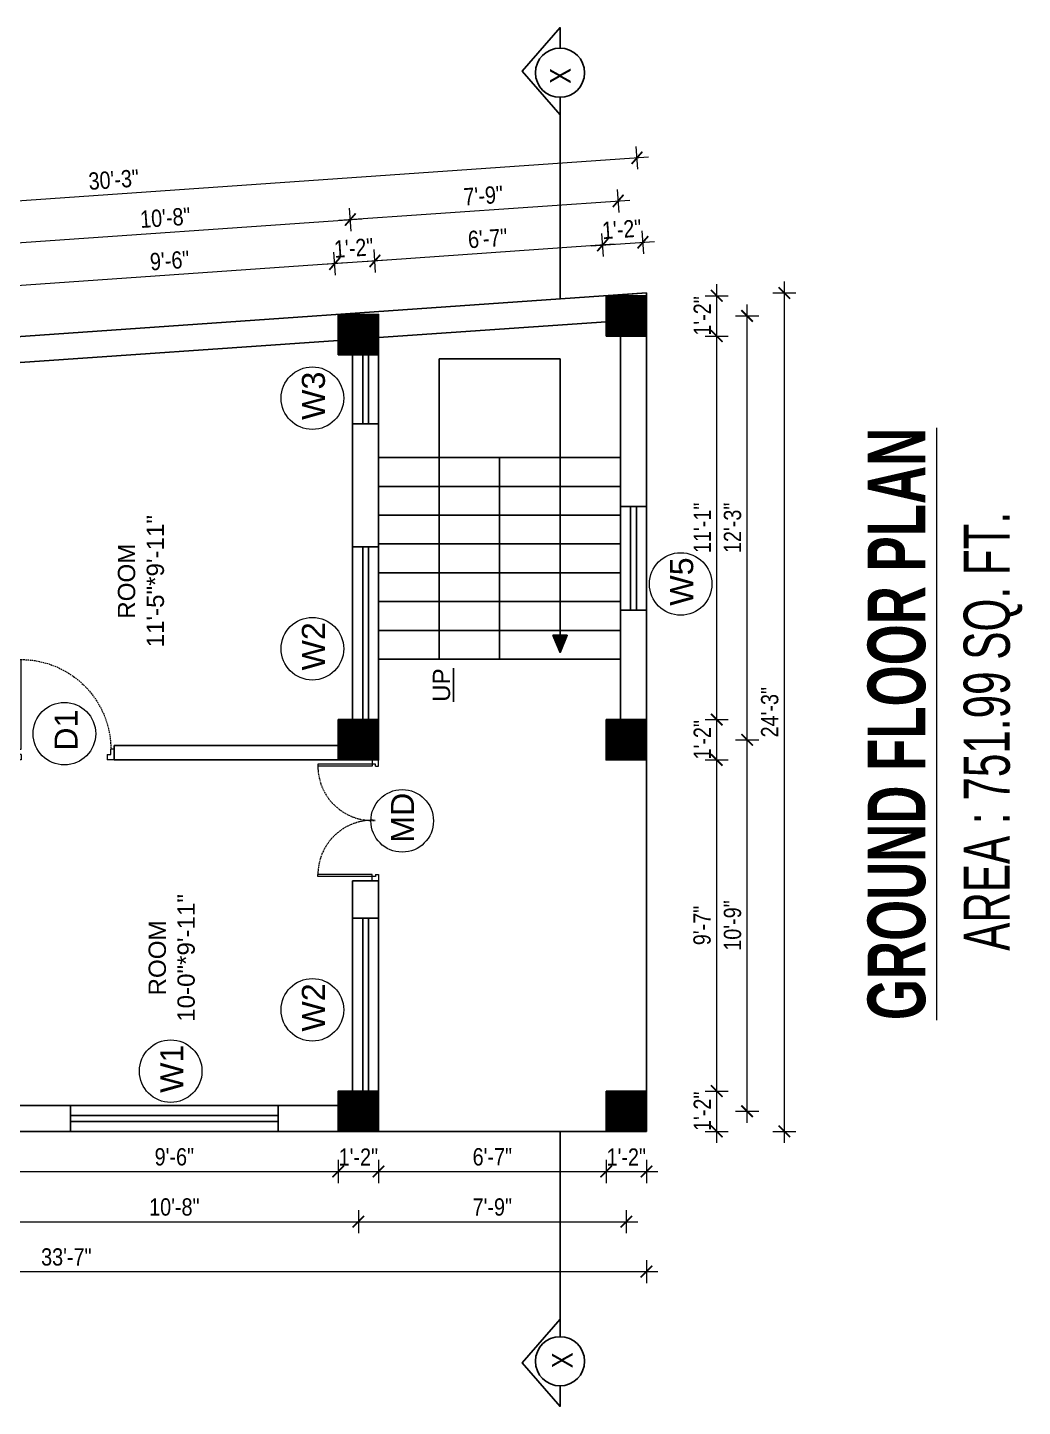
# Model space of a CAD drawing. Header units: inches. Extents: x -5096374 to -5070857, y -3259973 to -3243900.
# Drawn here: x -5079149.3 to -5078804, y -3258960 to -3258481.3 of the extents above; entities that cross this region are included whole.
import ezdxf

# ---------------------------------------------------------------- set-up
doc = ezdxf.new("R2010")
doc.units = ezdxf.units.IN
doc.header["$LTSCALE"] = 2
doc.header["$MEASUREMENT"] = 0
doc.header["$PDMODE"] = 34
doc.linetypes.add('HIDDEN', pattern=[0.375, 0.25, -0.125])
doc.layers.get('0').update_dxf_attribs({"linetype": 'CONTINUOUS'})
doc.layers.get('DEFPOINTS').update_dxf_attribs({"color": 141, "linetype": 'CONTINUOUS'})
doc.layers.add('A-Hatch', color=7, linetype='CONTINUOUS')
for name, color, linetype, lineweight in [('Annotate-Lite.w', 177, 'CONTINUOUS', 9), ('DIM 1-100', 4, 'CONTINUOUS', 13), ('Door-Window.w', 4, 'CONTINUOUS', 15), ('TEXT', 181, 'CONTINUOUS', 25), ('Text-100.w', 254, 'CONTINUOUS', 9)]:
    doc.layers.add(name, color=color, linetype=linetype, lineweight=lineweight)
doc.styles.add('ARAIL', font='ARIALN.TTF')
doc.styles.add('Arial', font='arial.ttf', dxfattribs={"width": 0.8, "height": 12})
doc.styles.add('arial.', font='arial.ttf')
doc.styles.add('gaurav', font='arial.ttf')
doc.styles.get("Standard").update_dxf_attribs({"font": 'ARIALN.TTF'})
doc.dimstyles.new('1 by 96', dxfattribs={"dimtxt": 6, "dimasz": 4, "dimexe": 4, "dimexo": 4, "dimgap": 2, "dimtad": 1, "dimdec": 0, "dimzin": 0, "dimdsep": 46, "dimlunit": 4, "dimtxsty": 'Standard', "dimblk": 'ARCHTICK', "dimcen": 0, "dimdle": 4, "dimadec": 0, "dimazin": 0, "dimtfac": 1, "dimtdec": 0, "dimtix": 1, "dimtofl": 0, "dimtmove": 1, "dimatfit": 3, "dimldrblk": 'ARCHTICK', "dimfxl": 4, "dimfxlon": 1, "dimtolj": 1, "dimtzin": 0, "dimlwd": -1, "dimlwe": -1, "dimarcsym": 0})
pattern_1 = [(135, (-8337742.75326, 1832568.17174), (-0.0883883476483, -0.0883883476483), [])]

# ---------------------------------------------------------------- blocks, each defined once
blk = doc.blocks.new('FDFDRE')
at = {"ltscale": 3}
for p, q in [((165701.11, -58637.82), (165701.1, -58641.5)), ((165701.1, -58641.5), (165703.55, -58641.5)), ((165704.78, -58637.83), (165701.11, -58637.82)), ((165703.55, -58641.5), (165703.53, -58672.63)), ((165704.78, -58639.66), (165703.55, -58639.66)), ((165703.55, -58639.66), (165703.55, -58641.5)), ((165703.55, -58641.5), (165704.78, -58641.5)), ((165704.78, -58641.5), (165704.76, -58672.65)), ((165704.78, -58639.66), (165704.78, -58637.83)), ((165766.98, -58637.83), (165770.65, -58637.82)), ((165766.98, -58639.66), (165766.98, -58637.83)), ((165766.98, -58639.66), (165768.2, -58639.66)), ((165766.98, -58641.5), (165767, -58672.65)), ((165768.2, -58641.5), (165766.98, -58641.5)), ((165768.2, -58639.66), (165768.2, -58641.5)), ((165770.65, -58641.5), (165768.2, -58641.5)), ((165768.2, -58641.5), (165768.22, -58672.63)), ((165770.65, -58637.82), (165770.65, -58641.5)), ((165703.53, -58672.63), (165704.76, -58672.65)), ((165768.22, -58672.63), (165767, -58672.65))]:
    blk.add_line(p, q, dxfattribs=at)
at = {"layer": 'Door-Window.w', "color": 9, "linetype": 'HIDDEN', "lineweight": 18}
for centre, start, end in [((165704.78, -58641.5), 269.96183, 3.38353), ((165766.98, -58641.5), 176.61647, 270.03817)]:
    blk.add_arc(centre, 31.16, start, end, dxfattribs=at)
blk = doc.blocks.new('3-0')
at = {"ltscale": 3}
for p, q in [((11063.05, 10097.68), (11065.97, 10099.9)), ((11065.25, 10097.81), (11066.71, 10098.92)), ((11065.97, 10099.9), (11066.71, 10098.92)), ((11063.05, 10097.68), (11064.53, 10095.73)), ((11065.99, 10096.84), (11064.53, 10095.73)), ((11065.99, 10096.84), (11065.25, 10097.81)), ((11085.5, 10074.13), (11110.32, 10092.96)), ((11086.24, 10073.15), (11111.05, 10091.97)), ((11111.05, 10091.97), (11110.32, 10092.96)), ((11084.04, 10073.02), (11082.57, 10071.91)), ((11082.57, 10071.91), (11084.79, 10068.98)), ((11084.04, 10073.02), (11084.78, 10072.04)), ((11084.78, 10072.04), (11086.24, 10073.15)), ((11084.79, 10068.98), (11087.72, 10071.2)), ((11086.24, 10073.15), (11085.5, 10074.13)), ((11087.72, 10071.2), (11086.24, 10073.15))]:
    blk.add_line(p, q, dxfattribs=at)
at = {"layer": 'Door-Window.w', "color": 9, "linetype": 'HIDDEN', "lineweight": 18}
blk.add_arc((11085.5, 10074.13), 31.16, 37.1906, 127.1465, dxfattribs=at)
blk = doc.blocks.new('_ArchTick')
at = {"color": 0, "linetype": 'ByBlock', "const_width": 0.15}
blk.add_lwpolyline([(-0.5, -0.5), (0.5, 0.5)], dxfattribs=at)
blk = doc.blocks.new('*D941')
at = {"layer": 'DEFPOINTS', "color": 0, "ltscale": 0.5, "transparency": 16777216}
for p in [(-5079155.28, -3258864.54), (-5079041.52, -3258864.54), (-5079041.52, -3258878.45)]:
    blk.add_point(p, dxfattribs=at)
at = {"layer": 'DIM 1-100', "color": 0, "ltscale": 0.5, "transparency": 16777216}
for p, q in [((-5079155.28, -3258874.45), (-5079155.28, -3258882.45)), ((-5079041.52, -3258874.45), (-5079041.52, -3258882.45)), ((-5079159.28, -3258878.45), (-5079037.52, -3258878.45))]:
    blk.add_line(p, q, dxfattribs=at)
at = {"layer": 'DIM 1-100', "color": 0, "ltscale": 0.5, "transparency": 16777216, "xscale": 4, "yscale": 4, "zscale": 4, "rotation": 180}
blk.add_blockref('_ArchTick', (-5079155.28, -3258878.45), dxfattribs=at)
at = {"layer": 'DIM 1-100', "color": 0, "ltscale": 0.5, "transparency": 16777216, "xscale": 4, "yscale": 4, "zscale": 4}
blk.add_blockref('_ArchTick', (-5079041.52, -3258878.45), dxfattribs=at)
at = {"layer": 'DIM 1-100', "color": 0, "ltscale": 0.5, "transparency": 16777216, "insert": (-5079098.4, -3258873.39), "char_height": 6, "attachment_point": 5}
blk.add_mtext('\\A1;9\'-6"', dxfattribs=at)
blk = doc.blocks.new('*D942')
at = {"layer": 'DEFPOINTS', "color": 0, "ltscale": 0.5, "transparency": 16777216}
for p in [(-5079041.52, -3258864.54), (-5079027.52, -3258864.54), (-5079027.52, -3258878.45)]:
    blk.add_point(p, dxfattribs=at)
at = {"layer": 'DIM 1-100', "color": 0, "ltscale": 0.5, "transparency": 16777216}
for p, q in [((-5079041.52, -3258874.45), (-5079041.52, -3258882.45)), ((-5079027.52, -3258874.45), (-5079027.52, -3258882.45)), ((-5079045.52, -3258878.45), (-5079023.52, -3258878.45))]:
    blk.add_line(p, q, dxfattribs=at)
at = {"layer": 'DIM 1-100', "color": 0, "ltscale": 0.5, "transparency": 16777216, "xscale": 4, "yscale": 4, "zscale": 4, "rotation": 180}
blk.add_blockref('_ArchTick', (-5079041.52, -3258878.45), dxfattribs=at)
at = {"layer": 'DIM 1-100', "color": 0, "ltscale": 0.5, "transparency": 16777216, "xscale": 4, "yscale": 4, "zscale": 4}
blk.add_blockref('_ArchTick', (-5079027.52, -3258878.45), dxfattribs=at)
at = {"layer": 'DIM 1-100', "color": 0, "ltscale": 0.5, "transparency": 16777216, "insert": (-5079034.52, -3258873.44), "char_height": 6, "attachment_point": 5}
blk.add_mtext('\\A1;1\'-2"', dxfattribs=at)
blk = doc.blocks.new('*D943')
at = {"layer": 'DEFPOINTS', "color": 0, "ltscale": 0.5, "transparency": 16777216}
for p in [(-5079027.52, -3258864.54), (-5078948.52, -3258864.54), (-5078948.52, -3258878.45)]:
    blk.add_point(p, dxfattribs=at)
at = {"layer": 'DIM 1-100', "color": 0, "ltscale": 0.5, "transparency": 16777216}
for p, q in [((-5079027.52, -3258874.45), (-5079027.52, -3258882.45)), ((-5078948.52, -3258874.45), (-5078948.52, -3258882.45)), ((-5079031.52, -3258878.45), (-5078944.52, -3258878.45))]:
    blk.add_line(p, q, dxfattribs=at)
at = {"layer": 'DIM 1-100', "color": 0, "ltscale": 0.5, "transparency": 16777216, "xscale": 4, "yscale": 4, "zscale": 4, "rotation": 180}
blk.add_blockref('_ArchTick', (-5079027.52, -3258878.45), dxfattribs=at)
at = {"layer": 'DIM 1-100', "color": 0, "ltscale": 0.5, "transparency": 16777216, "xscale": 4, "yscale": 4, "zscale": 4}
blk.add_blockref('_ArchTick', (-5078948.52, -3258878.45), dxfattribs=at)
at = {"layer": 'DIM 1-100', "color": 0, "ltscale": 0.5, "transparency": 16777216, "insert": (-5078988.02, -3258873.39), "char_height": 6, "attachment_point": 5}
blk.add_mtext('\\A1;6\'-7"', dxfattribs=at)
blk = doc.blocks.new('*D944')
at = {"layer": 'DEFPOINTS', "color": 0, "ltscale": 0.5, "transparency": 16777216}
for p in [(-5078948.52, -3258864.54), (-5078934.52, -3258864.54), (-5078934.52, -3258878.45)]:
    blk.add_point(p, dxfattribs=at)
at = {"layer": 'DIM 1-100', "color": 0, "ltscale": 0.5, "transparency": 16777216}
for p, q in [((-5078948.52, -3258874.45), (-5078948.52, -3258882.45)), ((-5078934.52, -3258874.45), (-5078934.52, -3258882.45)), ((-5078952.52, -3258878.45), (-5078930.52, -3258878.45))]:
    blk.add_line(p, q, dxfattribs=at)
at = {"layer": 'DIM 1-100', "color": 0, "ltscale": 0.5, "transparency": 16777216, "xscale": 4, "yscale": 4, "zscale": 4, "rotation": 180}
blk.add_blockref('_ArchTick', (-5078948.52, -3258878.45), dxfattribs=at)
at = {"layer": 'DIM 1-100', "color": 0, "ltscale": 0.5, "transparency": 16777216, "xscale": 4, "yscale": 4, "zscale": 4}
blk.add_blockref('_ArchTick', (-5078934.52, -3258878.45), dxfattribs=at)
at = {"layer": 'DIM 1-100', "color": 0, "ltscale": 0.5, "transparency": 16777216, "insert": (-5078941.52, -3258873.44), "char_height": 6, "attachment_point": 5}
blk.add_mtext('\\A1;1\'-2"', dxfattribs=at)
blk = doc.blocks.new('*D946')
at = {"layer": 'DEFPOINTS', "color": 0, "ltscale": 0.5, "transparency": 16777216}
for p in [(-5079162.28, -3258857.54), (-5079034.52, -3258857.54), (-5079034.52, -3258895.88)]:
    blk.add_point(p, dxfattribs=at)
at = {"layer": 'DIM 1-100', "color": 0, "ltscale": 0.5, "transparency": 16777216}
for p, q in [((-5079166.28, -3258895.88), (-5079030.52, -3258895.88)), ((-5079162.28, -3258891.88), (-5079162.28, -3258899.88)), ((-5079034.52, -3258891.88), (-5079034.52, -3258899.88))]:
    blk.add_line(p, q, dxfattribs=at)
at = {"layer": 'DIM 1-100', "color": 0, "ltscale": 0.5, "transparency": 16777216, "xscale": 4, "yscale": 4, "zscale": 4, "rotation": 180}
blk.add_blockref('_ArchTick', (-5079162.28, -3258895.88), dxfattribs=at)
at = {"layer": 'DIM 1-100', "color": 0, "ltscale": 0.5, "transparency": 16777216, "xscale": 4, "yscale": 4, "zscale": 4}
blk.add_blockref('_ArchTick', (-5079034.52, -3258895.88), dxfattribs=at)
at = {"layer": 'DIM 1-100', "color": 0, "ltscale": 0.5, "transparency": 16777216, "insert": (-5079098.4, -3258890.81), "char_height": 6, "attachment_point": 5}
blk.add_mtext('\\A1;10\'-8"', dxfattribs=at)
blk = doc.blocks.new('*D947')
at = {"layer": 'DEFPOINTS', "color": 0, "ltscale": 0.5, "transparency": 16777216}
for p in [(-5079034.52, -3258857.54), (-5078941.52, -3258857.54), (-5078941.52, -3258895.88)]:
    blk.add_point(p, dxfattribs=at)
at = {"layer": 'DIM 1-100', "color": 0, "ltscale": 0.5, "transparency": 16777216}
for p, q in [((-5079038.52, -3258895.88), (-5078937.52, -3258895.88)), ((-5079034.52, -3258891.88), (-5079034.52, -3258899.88)), ((-5078941.52, -3258891.88), (-5078941.52, -3258899.88))]:
    blk.add_line(p, q, dxfattribs=at)
at = {"layer": 'DIM 1-100', "color": 0, "ltscale": 0.5, "transparency": 16777216, "xscale": 4, "yscale": 4, "zscale": 4, "rotation": 180}
blk.add_blockref('_ArchTick', (-5079034.52, -3258895.88), dxfattribs=at)
at = {"layer": 'DIM 1-100', "color": 0, "ltscale": 0.5, "transparency": 16777216, "xscale": 4, "yscale": 4, "zscale": 4}
blk.add_blockref('_ArchTick', (-5078941.52, -3258895.88), dxfattribs=at)
at = {"layer": 'DIM 1-100', "color": 0, "ltscale": 0.5, "transparency": 16777216, "insert": (-5078988.02, -3258890.81), "char_height": 6, "attachment_point": 5}
blk.add_mtext('\\A1;7\'-9"', dxfattribs=at)
blk = doc.blocks.new('*D948')
at = {"layer": 'DEFPOINTS', "color": 0, "ltscale": 0.5, "transparency": 16777216}
for p in [(-5079337.28, -3258864.54), (-5078934.52, -3258864.54), (-5078934.52, -3258913.21)]:
    blk.add_point(p, dxfattribs=at)
at = {"layer": 'DIM 1-100', "color": 0, "ltscale": 0.5, "transparency": 16777216}
for p, q in [((-5079337.28, -3258909.21), (-5079337.28, -3258917.21)), ((-5078934.52, -3258909.21), (-5078934.52, -3258917.21)), ((-5079341.28, -3258913.21), (-5078930.52, -3258913.21))]:
    blk.add_line(p, q, dxfattribs=at)
at = {"layer": 'DIM 1-100', "color": 0, "ltscale": 0.5, "transparency": 16777216, "xscale": 4, "yscale": 4, "zscale": 4, "rotation": 180}
blk.add_blockref('_ArchTick', (-5079337.28, -3258913.21), dxfattribs=at)
at = {"layer": 'DIM 1-100', "color": 0, "ltscale": 0.5, "transparency": 16777216, "xscale": 4, "yscale": 4, "zscale": 4}
blk.add_blockref('_ArchTick', (-5078934.52, -3258913.21), dxfattribs=at)
at = {"layer": 'DIM 1-100', "color": 0, "ltscale": 0.5, "transparency": 16777216, "insert": (-5079135.9, -3258908.15), "char_height": 6, "attachment_point": 5}
blk.add_mtext('\\A1;33\'-7"', dxfattribs=at)
blk = doc.blocks.new('*D953')
at = {"layer": 'DEFPOINTS', "color": 0, "ltscale": 0.5, "transparency": 16777216}
for p in [(-5078934.52, -3258850.54), (-5078910.12, -3258850.54), (-5078934.52, -3258864.54)]:
    blk.add_point(p, dxfattribs=at)
at = {"layer": 'DIM 1-100', "color": 0, "ltscale": 0.5, "transparency": 16777216}
for p, q in [((-5078910.12, -3258868.54), (-5078910.12, -3258846.54)), ((-5078914.12, -3258850.54), (-5078906.12, -3258850.54)), ((-5078914.12, -3258864.54), (-5078906.12, -3258864.54))]:
    blk.add_line(p, q, dxfattribs=at)
at = {"layer": 'DIM 1-100', "color": 0, "ltscale": 0.5, "transparency": 16777216, "xscale": 4, "yscale": 4, "zscale": 4}
for p, rotation in [((-5078910.12, -3258850.54), 90), ((-5078910.12, -3258864.54), 270)]:
    blk.add_blockref('_ArchTick', p, dxfattribs=dict(at, rotation=rotation))
at = {"layer": 'DIM 1-100', "color": 0, "ltscale": 0.5, "transparency": 16777216, "insert": (-5078915.14, -3258857.54), "char_height": 6, "attachment_point": 5, "rotation": 90}
blk.add_mtext('\\A1;1\'-2"', dxfattribs=at)
blk = doc.blocks.new('*D954')
at = {"layer": 'DEFPOINTS', "color": 0, "ltscale": 0.5, "transparency": 16777216}
for p in [(-5078934.52, -3258735.54), (-5078910.12, -3258735.54), (-5078934.52, -3258850.54)]:
    blk.add_point(p, dxfattribs=at)
at = {"layer": 'DIM 1-100', "color": 0, "ltscale": 0.5, "transparency": 16777216}
for p, q in [((-5078910.12, -3258854.54), (-5078910.12, -3258731.54)), ((-5078914.12, -3258735.54), (-5078906.12, -3258735.54)), ((-5078914.12, -3258850.54), (-5078906.12, -3258850.54))]:
    blk.add_line(p, q, dxfattribs=at)
at = {"layer": 'DIM 1-100', "color": 0, "ltscale": 0.5, "transparency": 16777216, "xscale": 4, "yscale": 4, "zscale": 4}
for p, rotation in [((-5078910.12, -3258735.54), 90), ((-5078910.12, -3258850.54), 270)]:
    blk.add_blockref('_ArchTick', p, dxfattribs=dict(at, rotation=rotation))
at = {"layer": 'DIM 1-100', "color": 0, "ltscale": 0.5, "transparency": 16777216, "insert": (-5078915.19, -3258793.04), "char_height": 6, "attachment_point": 5, "rotation": 90}
blk.add_mtext('\\A1;9\'-7"', dxfattribs=at)
blk = doc.blocks.new('*D955')
at = {"layer": 'DEFPOINTS', "color": 0, "ltscale": 0.5, "transparency": 16777216}
for p in [(-5078934.52, -3258721.54), (-5078910.12, -3258721.54), (-5078934.52, -3258735.54)]:
    blk.add_point(p, dxfattribs=at)
at = {"layer": 'DIM 1-100', "color": 0, "ltscale": 0.5, "transparency": 16777216}
for p, q in [((-5078910.12, -3258739.54), (-5078910.12, -3258717.54)), ((-5078914.12, -3258721.54), (-5078906.12, -3258721.54)), ((-5078914.12, -3258735.54), (-5078906.12, -3258735.54))]:
    blk.add_line(p, q, dxfattribs=at)
at = {"layer": 'DIM 1-100', "color": 0, "ltscale": 0.5, "transparency": 16777216, "xscale": 4, "yscale": 4, "zscale": 4}
for p, rotation in [((-5078910.12, -3258721.54), 90), ((-5078910.12, -3258735.54), 270)]:
    blk.add_blockref('_ArchTick', p, dxfattribs=dict(at, rotation=rotation))
at = {"layer": 'DIM 1-100', "color": 0, "ltscale": 0.5, "transparency": 16777216, "insert": (-5078915.14, -3258728.54), "char_height": 6, "attachment_point": 5, "rotation": 90}
blk.add_mtext('\\A1;1\'-2"', dxfattribs=at)
blk = doc.blocks.new('*D956')
at = {"layer": 'DEFPOINTS', "color": 0, "ltscale": 0.5, "transparency": 16777216}
for p in [(-5078934.52, -3258588.4), (-5078910.12, -3258588.4), (-5078934.52, -3258721.54)]:
    blk.add_point(p, dxfattribs=at)
at = {"layer": 'DIM 1-100', "color": 0, "ltscale": 0.5, "transparency": 16777216}
for p, q in [((-5078910.12, -3258725.54), (-5078910.12, -3258584.4)), ((-5078914.12, -3258588.4), (-5078906.12, -3258588.4)), ((-5078914.12, -3258721.54), (-5078906.12, -3258721.54))]:
    blk.add_line(p, q, dxfattribs=at)
at = {"layer": 'DIM 1-100', "color": 0, "ltscale": 0.5, "transparency": 16777216, "xscale": 4, "yscale": 4, "zscale": 4}
for p, rotation in [((-5078910.12, -3258588.4), 90), ((-5078910.12, -3258721.54), 270)]:
    blk.add_blockref('_ArchTick', p, dxfattribs=dict(at, rotation=rotation))
at = {"layer": 'DIM 1-100', "color": 0, "ltscale": 0.5, "transparency": 16777216, "insert": (-5078915.14, -3258654.97), "char_height": 6, "attachment_point": 5, "rotation": 90}
blk.add_mtext('\\A1;11\'-1"', dxfattribs=at)
blk = doc.blocks.new('*D957')
at = {"layer": 'DEFPOINTS', "color": 0, "ltscale": 0.5, "transparency": 16777216}
for p in [(-5078934.52, -3258574.4), (-5078910.12, -3258574.4), (-5078934.52, -3258588.4)]:
    blk.add_point(p, dxfattribs=at)
at = {"layer": 'DIM 1-100', "color": 0, "ltscale": 0.5, "transparency": 16777216}
for p, q in [((-5078910.12, -3258592.4), (-5078910.12, -3258570.4)), ((-5078914.12, -3258574.4), (-5078906.12, -3258574.4)), ((-5078914.12, -3258588.4), (-5078906.12, -3258588.4))]:
    blk.add_line(p, q, dxfattribs=at)
at = {"layer": 'DIM 1-100', "color": 0, "ltscale": 0.5, "transparency": 16777216, "xscale": 4, "yscale": 4, "zscale": 4}
for p, rotation in [((-5078910.12, -3258574.4), 90), ((-5078910.12, -3258588.4), 270)]:
    blk.add_blockref('_ArchTick', p, dxfattribs=dict(at, rotation=rotation))
at = {"layer": 'DIM 1-100', "color": 0, "ltscale": 0.5, "transparency": 16777216, "insert": (-5078915.14, -3258581.4), "char_height": 6, "attachment_point": 5, "rotation": 90}
blk.add_mtext('\\A1;1\'-2"', dxfattribs=at)
blk = doc.blocks.new('*D958')
at = {"layer": 'DEFPOINTS', "color": 0, "ltscale": 0.5, "transparency": 16777216}
for p in [(-5078941.52, -3258728.54), (-5078899.56, -3258728.54), (-5078941.52, -3258857.54)]:
    blk.add_point(p, dxfattribs=at)
at = {"layer": 'DIM 1-100', "color": 0, "ltscale": 0.5, "transparency": 16777216}
for p, q in [((-5078899.56, -3258861.54), (-5078899.56, -3258724.54)), ((-5078903.56, -3258728.54), (-5078895.56, -3258728.54)), ((-5078903.56, -3258857.54), (-5078895.56, -3258857.54))]:
    blk.add_line(p, q, dxfattribs=at)
at = {"layer": 'DIM 1-100', "color": 0, "ltscale": 0.5, "transparency": 16777216, "xscale": 4, "yscale": 4, "zscale": 4}
for p, rotation in [((-5078899.56, -3258728.54), 90), ((-5078899.56, -3258857.54), 270)]:
    blk.add_blockref('_ArchTick', p, dxfattribs=dict(at, rotation=rotation))
at = {"layer": 'DIM 1-100', "color": 0, "ltscale": 0.5, "transparency": 16777216, "insert": (-5078904.62, -3258793.04), "char_height": 6, "attachment_point": 5, "rotation": 90}
blk.add_mtext('\\A1;10\'-9"', dxfattribs=at)
blk = doc.blocks.new('*D959')
at = {"layer": 'DEFPOINTS', "color": 0, "ltscale": 0.5, "transparency": 16777216}
for p in [(-5078941.52, -3258581.4), (-5078899.56, -3258581.4), (-5078941.52, -3258728.54)]:
    blk.add_point(p, dxfattribs=at)
at = {"layer": 'DIM 1-100', "color": 0, "ltscale": 0.5, "transparency": 16777216}
for p, q in [((-5078899.56, -3258732.54), (-5078899.56, -3258577.4)), ((-5078903.56, -3258581.4), (-5078895.56, -3258581.4)), ((-5078903.56, -3258728.54), (-5078895.56, -3258728.54))]:
    blk.add_line(p, q, dxfattribs=at)
at = {"layer": 'DIM 1-100', "color": 0, "ltscale": 0.5, "transparency": 16777216, "xscale": 4, "yscale": 4, "zscale": 4}
for p, rotation in [((-5078899.56, -3258581.4), 90), ((-5078899.56, -3258728.54), 270)]:
    blk.add_blockref('_ArchTick', p, dxfattribs=dict(at, rotation=rotation))
at = {"layer": 'DIM 1-100', "color": 0, "ltscale": 0.5, "transparency": 16777216, "insert": (-5078904.62, -3258654.97), "char_height": 6, "attachment_point": 5, "rotation": 90}
blk.add_mtext('\\A1;12\'-3"', dxfattribs=at)
blk = doc.blocks.new('*D960')
at = {"layer": 'DEFPOINTS', "color": 0, "ltscale": 0.5, "transparency": 16777216}
for p in [(-5078934.52, -3258573.42), (-5078886.64, -3258573.42), (-5078934.52, -3258864.54)]:
    blk.add_point(p, dxfattribs=at)
at = {"layer": 'DIM 1-100', "color": 0, "ltscale": 0.5, "transparency": 16777216}
for p, q in [((-5078886.64, -3258868.54), (-5078886.64, -3258569.42)), ((-5078890.64, -3258573.42), (-5078882.64, -3258573.42)), ((-5078890.64, -3258864.54), (-5078882.64, -3258864.54))]:
    blk.add_line(p, q, dxfattribs=at)
at = {"layer": 'DIM 1-100', "color": 0, "ltscale": 0.5, "transparency": 16777216, "xscale": 4, "yscale": 4, "zscale": 4}
for p, rotation in [((-5078886.64, -3258573.42), 90), ((-5078886.64, -3258864.54), 270)]:
    blk.add_blockref('_ArchTick', p, dxfattribs=dict(at, rotation=rotation))
at = {"layer": 'DIM 1-100', "color": 0, "ltscale": 0.5, "transparency": 16777216, "insert": (-5078891.7, -3258718.98), "char_height": 6, "attachment_point": 5, "rotation": 90}
blk.add_mtext('\\A1;24\'-3"', dxfattribs=at)
blk = doc.blocks.new('*D961')
at = {"layer": 'DEFPOINTS', "color": 0, "ltscale": 0.5, "transparency": 16777216}
for p in [(-5078935.75, -3258555.82), (-5078948.52, -3258574.4), (-5078934.52, -3258573.42)]:
    blk.add_point(p, dxfattribs=at)
at = {"layer": 'DIM 1-100', "color": 0, "ltscale": 0.5, "transparency": 16777216}
for p, q in [((-5078953.74, -3258557.07), (-5078931.76, -3258555.54)), ((-5078949.47, -3258560.78), (-5078950.03, -3258552.8)), ((-5078935.47, -3258559.81), (-5078936.03, -3258551.83))]:
    blk.add_line(p, q, dxfattribs=at)
at = {"layer": 'DIM 1-100', "color": 0, "ltscale": 0.5, "transparency": 16777216, "xscale": 4, "yscale": 4, "zscale": 4}
for p, rotation in [((-5078949.75, -3258556.79), 183.9881061164926), ((-5078935.75, -3258555.82), 3.988106116492546)]:
    blk.add_blockref('_ArchTick', p, dxfattribs=dict(at, rotation=rotation))
at = {"layer": 'DIM 1-100', "color": 0, "ltscale": 0.5, "transparency": 16777216, "insert": (-5078943.1, -3258551.31), "char_height": 6, "attachment_point": 5, "rotation": 3.9881}
blk.add_mtext('\\A1;1\'-2"', dxfattribs=at)
blk = doc.blocks.new('*D962')
at = {"layer": 'DEFPOINTS', "color": 0, "ltscale": 0.5, "transparency": 16777216}
for p in [(-5079028.79, -3258562.3), (-5078948.52, -3258574.4), (-5079027.52, -3258580.53)]:
    blk.add_point(p, dxfattribs=at)
at = {"layer": 'DIM 1-100', "color": 0, "ltscale": 0.5, "transparency": 16777216}
for p, q in [((-5078949.47, -3258560.78), (-5078950.03, -3258552.8)), ((-5078945.76, -3258556.52), (-5079032.79, -3258562.58)), ((-5079028.52, -3258566.29), (-5079029.07, -3258558.31))]:
    blk.add_line(p, q, dxfattribs=at)
at = {"layer": 'DIM 1-100', "color": 0, "ltscale": 0.5, "transparency": 16777216, "xscale": 4, "yscale": 4, "zscale": 4}
for p, rotation in [((-5078949.75, -3258556.79), 3.988106095947374), ((-5079028.79, -3258562.3), 183.9881060959474)]:
    blk.add_blockref('_ArchTick', p, dxfattribs=dict(at, rotation=rotation))
at = {"layer": 'DIM 1-100', "color": 0, "ltscale": 0.5, "transparency": 16777216, "insert": (-5078989.63, -3258554.5), "char_height": 6, "attachment_point": 5, "rotation": 3.9881}
blk.add_mtext('\\A1;6\'-7"', dxfattribs=at)
blk = doc.blocks.new('*D963')
at = {"layer": 'DEFPOINTS', "color": 0, "ltscale": 0.5, "transparency": 16777216}
for p in [(-5079042.75, -3258563.28), (-5079041.52, -3258580.88), (-5079027.52, -3258580.53)]:
    blk.add_point(p, dxfattribs=at)
at = {"layer": 'DIM 1-100', "color": 0, "ltscale": 0.5, "transparency": 16777216}
for p, q in [((-5079042.47, -3258567.27), (-5079043.03, -3258559.29)), ((-5079028.52, -3258566.29), (-5079029.07, -3258558.31)), ((-5079024.8, -3258562.03), (-5079046.74, -3258563.56))]:
    blk.add_line(p, q, dxfattribs=at)
at = {"layer": 'DIM 1-100', "color": 0, "ltscale": 0.5, "transparency": 16777216, "xscale": 4, "yscale": 4, "zscale": 4}
for p, rotation in [((-5079042.75, -3258563.28), 183.9881060959474), ((-5079028.79, -3258562.3), 3.988106095947374)]:
    blk.add_blockref('_ArchTick', p, dxfattribs=dict(at, rotation=rotation))
at = {"layer": 'DIM 1-100', "color": 0, "ltscale": 0.5, "transparency": 16777216, "insert": (-5079036.12, -3258557.79), "char_height": 6, "attachment_point": 5, "rotation": 3.9881}
blk.add_mtext('\\A1;1\'-2"', dxfattribs=at)
blk = doc.blocks.new('*D964')
at = {"layer": 'DEFPOINTS', "color": 0, "ltscale": 0.5, "transparency": 16777216}
for p in [(-5079156.58, -3258571.21), (-5079041.52, -3258580.88), (-5079155.28, -3258589.79)]:
    blk.add_point(p, dxfattribs=at)
at = {"layer": 'DIM 1-100', "color": 0, "ltscale": 0.5, "transparency": 16777216}
for p, q in [((-5079042.47, -3258567.27), (-5079043.03, -3258559.29)), ((-5079038.76, -3258563), (-5079160.57, -3258571.49)), ((-5079156.3, -3258575.2), (-5079156.86, -3258567.22))]:
    blk.add_line(p, q, dxfattribs=at)
at = {"layer": 'DIM 1-100', "color": 0, "ltscale": 0.5, "transparency": 16777216, "xscale": 4, "yscale": 4, "zscale": 4}
for p, rotation in [((-5079042.75, -3258563.28), 3.988106095947374), ((-5079156.58, -3258571.21), 183.9881060959474)]:
    blk.add_blockref('_ArchTick', p, dxfattribs=dict(at, rotation=rotation))
at = {"layer": 'DIM 1-100', "color": 0, "ltscale": 0.5, "transparency": 16777216, "insert": (-5079100.02, -3258562.19), "char_height": 6, "attachment_point": 5, "rotation": 3.9881}
blk.add_mtext('\\A1;9\'-6"', dxfattribs=at)
blk = doc.blocks.new('*D842')
at = {"layer": 'DEFPOINTS', "color": 0, "ltscale": 0.5, "transparency": 16777216}
for p in [(-5079037.31, -3258547.92), (-5079034.52, -3258587.88), (-5079162.28, -3258596.79)]:
    blk.add_point(p, dxfattribs=at)
at = {"layer": 'DIM 1-100', "color": 0, "ltscale": 0.5, "transparency": 16777216}
for p, q in [((-5079037.03, -3258551.91), (-5079037.59, -3258543.93)), ((-5079169.06, -3258557.11), (-5079033.32, -3258547.64)), ((-5079164.79, -3258560.82), (-5079165.35, -3258552.84))]:
    blk.add_line(p, q, dxfattribs=at)
at = {"layer": 'DIM 1-100', "color": 0, "ltscale": 0.5, "transparency": 16777216, "xscale": 4, "yscale": 4, "zscale": 4}
for p, rotation in [((-5079037.31, -3258547.92), 3.988106095947359), ((-5079165.07, -3258556.83), 183.9881060959474)]:
    blk.add_blockref('_ArchTick', p, dxfattribs=dict(at, rotation=rotation))
at = {"layer": 'DIM 1-100', "color": 0, "ltscale": 0.5, "transparency": 16777216, "insert": (-5079101.54, -3258547.32), "char_height": 6, "attachment_point": 5, "rotation": 3.9881}
blk.add_mtext('\\A1;10\'-8"', dxfattribs=at)
blk = doc.blocks.new('*D843')
at = {"layer": 'DEFPOINTS', "color": 0, "ltscale": 0.5, "transparency": 16777216}
for p in [(-5078944.31, -3258541.44), (-5078941.52, -3258581.4), (-5079034.52, -3258587.88)]:
    blk.add_point(p, dxfattribs=at)
at = {"layer": 'DIM 1-100', "color": 0, "ltscale": 0.5, "transparency": 16777216}
for p, q in [((-5079041.3, -3258548.2), (-5078940.32, -3258541.16)), ((-5078944.03, -3258545.43), (-5078944.59, -3258537.45)), ((-5079037.03, -3258551.91), (-5079037.59, -3258543.93))]:
    blk.add_line(p, q, dxfattribs=at)
at = {"layer": 'DIM 1-100', "color": 0, "ltscale": 0.5, "transparency": 16777216, "xscale": 4, "yscale": 4, "zscale": 4}
for p, rotation in [((-5078944.31, -3258541.44), 3.988106095947359), ((-5079037.31, -3258547.92), 183.9881060959474)]:
    blk.add_blockref('_ArchTick', p, dxfattribs=dict(at, rotation=rotation))
at = {"layer": 'DIM 1-100', "color": 0, "ltscale": 0.5, "transparency": 16777216, "insert": (-5078991.16, -3258539.63), "char_height": 6, "attachment_point": 5, "rotation": 3.9881}
blk.add_mtext('\\A1;7\'-9"', dxfattribs=at)
blk = doc.blocks.new('*D845')
at = {"layer": 'DEFPOINTS', "color": 0, "ltscale": 0.5, "transparency": 16777216}
for p in [(-5079300.39, -3258551.78), (-5078934.52, -3258573.42), (-5079297.12, -3258598.7)]:
    blk.add_point(p, dxfattribs=at)
at = {"layer": 'DIM 1-100', "color": 0, "ltscale": 0.5, "transparency": 16777216}
for p, q in [((-5078937.52, -3258530.49), (-5078938.07, -3258522.51)), ((-5078933.8, -3258526.22), (-5079304.38, -3258552.06)), ((-5079300.11, -3258555.77), (-5079300.67, -3258547.79))]:
    blk.add_line(p, q, dxfattribs=at)
at = {"layer": 'DIM 1-100', "color": 0, "ltscale": 0.5, "transparency": 16777216, "xscale": 4, "yscale": 4, "zscale": 4}
for p, rotation in [((-5078937.8, -3258526.5), 3.988106114262084), ((-5079300.39, -3258551.78), 183.9881061142621)]:
    blk.add_blockref('_ArchTick', p, dxfattribs=dict(at, rotation=rotation))
at = {"layer": 'DIM 1-100', "color": 0, "ltscale": 0.5, "transparency": 16777216, "insert": (-5079119.45, -3258534.09), "char_height": 6, "attachment_point": 5, "rotation": 3.9881}
blk.add_mtext('\\A1;30\'-3"', dxfattribs=at)

msp = doc.modelspace()

# ---------------------------------------------------------------- hatches: boundary and pattern name
at = {"layer": 'A-Hatch', "ltscale": 0.5}
h = msp.add_hatch(dxfattribs=at)
h.set_pattern_fill('ANSI31', color=256, angle=90)
h.set_pattern_definition(pattern_1)
h.paths.add_polyline_path([(-5078948.52, -3258574.4), (-5078948.52, -3258588.4), (-5078934.52, -3258588.4), (-5078934.52, -3258574.4)])
h = msp.add_hatch(dxfattribs=at)
h.set_pattern_fill('ANSI31', color=256, angle=90)
h.set_pattern_definition(pattern_1)
h.paths.add_polyline_path([(-5079041.52, -3258580.88), (-5079041.52, -3258594.88), (-5079027.52, -3258594.88), (-5079027.52, -3258580.88)])
h = msp.add_hatch(dxfattribs=at)
h.set_pattern_fill('ANSI31', color=256, angle=90)
h.set_pattern_definition(pattern_1)
h.paths.add_polyline_path([(-5078964.52, -3258698.21), (-5078962.01, -3258692.29), (-5078967.03, -3258692.29)])
h = msp.add_hatch(dxfattribs=at)
h.set_pattern_fill('ANSI31', color=256, angle=90)
h.set_pattern_definition(pattern_1)
h.paths.add_polyline_path([(-5079041.52, -3258721.54), (-5079041.52, -3258735.54), (-5079029.74, -3258735.54), (-5079029.74, -3258735.54), (-5079027.52, -3258735.54), (-5079027.52, -3258721.54)])
h = msp.add_hatch(dxfattribs=at)
h.set_pattern_fill('ANSI31', color=256, angle=90)
h.set_pattern_definition(pattern_1)
h.paths.add_polyline_path([(-5078948.52, -3258721.54), (-5078948.52, -3258735.54), (-5078934.52, -3258735.54), (-5078934.52, -3258721.54)])
h = msp.add_hatch(dxfattribs=at)
h.set_pattern_fill('ANSI31', color=256, angle=90)
h.set_pattern_definition(pattern_1)
h.paths.add_polyline_path([(-5079036.52, -3258850.54), (-5079041.52, -3258850.54), (-5079041.52, -3258864.54), (-5079027.52, -3258864.54), (-5079027.52, -3258850.54)])
h = msp.add_hatch(dxfattribs=at)
h.set_pattern_fill('ANSI31', color=256, angle=90)
h.set_pattern_definition(pattern_1)
h.paths.add_polyline_path([(-5078948.52, -3258850.54), (-5078948.52, -3258864.54), (-5078934.52, -3258864.54), (-5078934.52, -3258850.54)])

# ---------------------------------------------------------------- linework, layer by layer
at = {"ltscale": 0.5}
for p, q in [((-5078934.52, -3258573.42), (-5079297.12, -3258598.7)), ((-5078948.52, -3258574.4), (-5078934.52, -3258573.42)), ((-5078934.52, -3258864.54), (-5078934.52, -3258573.42)), ((-5078948.52, -3258583.42), (-5079027.52, -3258588.93)), ((-5078943.52, -3258588.4), (-5078943.52, -3258721.54)), ((-5079041.52, -3258589.9), (-5079155.28, -3258597.83)), ((-5079036.52, -3258594.88), (-5079036.52, -3258721.54)), ((-5079033.02, -3258618.88), (-5079033.02, -3258594.88)), ((-5079031.02, -3258618.88), (-5079031.02, -3258594.88)), ((-5079027.52, -3258594.53), (-5079027.52, -3258721.54)), ((-5079027.52, -3258594.88), (-5079027.52, -3258618.88)), ((-5079006.52, -3258700.58), (-5079006.52, -3258596.29)), ((-5079006.52, -3258596.29), (-5078964.52, -3258596.29)), ((-5078964.52, -3258596.29), (-5078964.52, -3258692.29)), ((-5079027.52, -3258618.88), (-5079036.52, -3258618.88)), ((-5079027.52, -3258630.58), (-5078985.52, -3258630.58)), ((-5078985.52, -3258630.58), (-5078985.52, -3258700.58)), ((-5078985.52, -3258630.58), (-5078943.52, -3258630.58)), ((-5079027.52, -3258640.58), (-5078985.52, -3258640.58)), ((-5078985.52, -3258640.58), (-5078943.52, -3258640.58)), ((-5079027.52, -3258650.58), (-5078985.52, -3258650.58)), ((-5078985.52, -3258650.58), (-5078943.52, -3258650.58)), ((-5078943.52, -3258647.58), (-5078934.52, -3258647.58)), ((-5078940.02, -3258683.58), (-5078940.02, -3258647.58)), ((-5078938.02, -3258683.58), (-5078938.02, -3258647.58)), ((-5079027.52, -3258660.58), (-5078985.52, -3258660.58)), ((-5078985.52, -3258660.58), (-5078943.52, -3258660.58)), ((-5079027.52, -3258661.54), (-5079036.52, -3258661.54)), ((-5079033.02, -3258661.54), (-5079033.02, -3258721.54)), ((-5079031.02, -3258661.54), (-5079031.02, -3258721.54)), ((-5079027.52, -3258670.58), (-5078985.52, -3258670.58)), ((-5078985.52, -3258670.58), (-5078943.52, -3258670.58)), ((-5079027.52, -3258680.58), (-5078985.52, -3258680.58)), ((-5078985.52, -3258680.58), (-5078943.52, -3258680.58)), ((-5078943.52, -3258683.58), (-5078934.52, -3258683.58)), ((-5079027.52, -3258690.58), (-5078985.52, -3258690.58)), ((-5078985.52, -3258690.58), (-5078943.52, -3258690.58)), ((-5078964.52, -3258698.21), (-5078967.03, -3258692.29)), ((-5078967.03, -3258692.29), (-5078962.01, -3258692.29)), ((-5078964.52, -3258698.21), (-5078962.01, -3258692.29)), ((-5079027.52, -3258700.58), (-5078985.52, -3258700.58)), ((-5078985.52, -3258700.58), (-5078943.52, -3258700.58)), ((-5079119.28, -3258730.54), (-5079041.52, -3258730.54)), ((-5079119.28, -3258730.54), (-5079119.28, -3258735.54)), ((-5079119.28, -3258735.54), (-5079041.52, -3258735.54)), ((-5079036.52, -3258850.54), (-5079036.52, -3258777.54)), ((-5079036.52, -3258777.54), (-5079027.52, -3258777.54)), ((-5079027.52, -3258850.54), (-5079027.52, -3258777.54)), ((-5079036.52, -3258790.54), (-5079027.52, -3258790.54)), ((-5079033.02, -3258850.54), (-5079033.02, -3258790.54)), ((-5079031.02, -3258850.54), (-5079031.02, -3258790.54)), ((-5079036.52, -3258850.54), (-5079027.52, -3258850.54)), ((-5079155.28, -3258855.54), (-5079041.52, -3258855.54)), ((-5079134.4, -3258855.54), (-5079134.4, -3258864.54)), ((-5079062.4, -3258855.54), (-5079062.4, -3258864.54)), ((-5079062.4, -3258859.04), (-5079134.4, -3258859.04)), ((-5079062.4, -3258861.04), (-5079134.4, -3258861.04)), ((-5079169.28, -3258864.54), (-5078934.52, -3258864.54))]:
    msp.add_line(p, q, dxfattribs=at)
for points in [[(-5078948.52, -3258588.4), (-5078948.52, -3258574.4), (-5078934.52, -3258574.4), (-5078934.52, -3258588.4)], [(-5079041.52, -3258594.88), (-5079041.52, -3258580.88), (-5079027.52, -3258580.88), (-5079027.52, -3258594.88)], [(-5079041.52, -3258721.54), (-5079041.52, -3258735.54), (-5079027.52, -3258735.54), (-5079027.52, -3258721.54)], [(-5078948.52, -3258721.54), (-5078948.52, -3258735.54), (-5078934.52, -3258735.54), (-5078934.52, -3258721.54)], [(-5079041.52, -3258864.54), (-5079041.52, -3258850.54), (-5079027.52, -3258850.54), (-5079027.52, -3258864.54)], [(-5078948.52, -3258850.54), (-5078948.52, -3258864.54), (-5078934.52, -3258864.54), (-5078934.52, -3258850.54)]]:
    msp.add_lwpolyline(points, close=True, dxfattribs=at)
at = {"layer": 'Annotate-Lite.w', "ltscale": 0.005}
for centre in [(-5079050.48, -3258609.95), (-5078922.64, -3258674.45), (-5079050.48, -3258696.95), (-5079136.56, -3258726.44), (-5079019.31, -3258756.71), (-5079050.48, -3258822.32), (-5079099.67, -3258843.61)]:
    msp.add_circle(centre, 10.86, dxfattribs=at)
at = {"layer": 'TEXT'}
for points in [[(-5078964.52, -3258488.42), (-5078964.52, -3258481.28), (-5078977.61, -3258496.42), (-5078964.52, -3258511.56)], [(-5078964.52, -3258575.51), (-5078964.52, -3258505.48)], [(-5078964.52, -3258864.54), (-5078964.52, -3258935.81)], [(-5078964.52, -3258952.88), (-5078964.52, -3258960.02), (-5078977.61, -3258944.88), (-5078964.52, -3258929.74)]]:
    msp.add_lwpolyline(points, dxfattribs=at)
for centre in [(-5078964.52, -3258496.95), (-5078964.52, -3258944.34)]:
    msp.add_circle(centre, 8.53, dxfattribs=at)

# ---------------------------------------------------------------- block references
at = {"layer": 'Door-Window.w', "linetype": 'ByBlock', "xscale": -0.9997910039624013, "yscale": 0.9997910039624012, "zscale": 0.9997910039624012, "rotation": 307.1905952198047}
msp.add_blockref('3-0', (-5080475.84, -3273649.27), dxfattribs=at)
at = {"layer": 'Door-Window.w', "ltscale": 0.005, "xscale": 0.6039383709985556, "yscale": 0.6039383709985556, "zscale": 0.6039383709985556, "rotation": 270}
msp.add_blockref('FDFDRE', (-5043613.89, -3158662.29), dxfattribs=at)

# ---------------------------------------------------------------- texts
at = {"layer": 'Annotate-Lite.w', "ltscale": 0.005, "char_height": 8, "rotation": 90, "style": 'gaurav'}
for s, insert, attachment_point in [('W3', (-5079054.13, -3258617.5), 1), ('W5', (-5078926.29, -3258682), 1), ('W2', (-5079054.13, -3258704.49), 1), ('D1', (-5079132, -3258732.36), 7), ('MD', (-5079023.21, -3258764.32), 1), ('W2', (-5079054.13, -3258829.87), 1), ('W1', (-5079103.32, -3258851.16), 1)]:
    msp.add_mtext_dynamic_manual_height_columns(s, width=8, gutter_width=100, heights=[0], dxfattribs=dict(at, insert=insert, attachment_point=attachment_point))
at = {"layer": 'TEXT', "char_height": 7.2, "rotation": 90, "style": 'ARAIL'}
for insert, attachment_point in [((-5078968.02, -3258500.79), 1), ((-5078967.36, -3258941.26), 3)]:
    msp.add_mtext_dynamic_manual_height_columns('X', width=125.4648, gutter_width=90, heights=[0], dxfattribs=dict(at, insert=insert, attachment_point=attachment_point))
at = {"layer": 'TEXT', "lineweight": -2, "char_height": 6, "attachment_point": 5, "rotation": 90, "style": 'arial.'}
for s, insert in [('{\\W1;ROOM\\P11\'-5"*9\'-11"}', (-5079109.96, -3258673.5)), ('{\\W1;ROOM\\P10-0"*9\'-11"}', (-5079099.29, -3258804.3))]:
    msp.add_mtext_dynamic_manual_height_columns(s, width=45.7314, gutter_width=30, heights=[0], dxfattribs=dict(at, insert=insert))
at = {"layer": 'TEXT', "lineweight": -2, "insert": (-5079005.64, -3258709.57), "char_height": 6, "width": 127.5059, "attachment_point": 5, "rotation": 90, "style": 'arial.'}
msp.add_mtext('{\\LUP}', dxfattribs=at)
at = {"layer": 'Text-100.w', "insert": (-5078857.74, -3258725.62), "char_height": 20, "width": 569.1024, "attachment_point": 2, "rotation": 90, "style": 'Arial'}
msp.add_mtext('\\A1;{\\fArial Narrow|b1|i0|c0|p34;\\L GROUND FLOOR PLAN\\P\\fArial Narrow|b0|i0|c0|p34;\\H0.8x;\\lAREA : 751.99 SQ. FT.\\H1.02306x; }', dxfattribs=at)

# ---------------------------------------------------------------- dimensions: what is measured, and where the dimension line sits
at = {"layer": 'DIM 1-100', "ltscale": 0.5}
dim = msp.add_aligned_dim(p1=(-5078934.52, -3258573.42), p2=(-5079297.12, -3258598.7), distance=-47.04, dimstyle='1 by 96', dxfattribs=at)
dim.commit()
dim.dimension.update_dxf_attribs({"geometry": '*D845', "text_midpoint": (-5079119.45, -3258534.09)})
for base, p1, p2, angle, picture, middle in [((-5078944.31, -3258541.44), (-5079034.52, -3258587.88), (-5078941.52, -3258581.4), 183.9881, '*D843', (-5078991.16, -3258539.63)), ((-5079037.31, -3258547.92), (-5079162.28, -3258596.79), (-5079034.52, -3258587.88), 183.9881, '*D842', (-5079101.54, -3258547.32)), ((-5079028.79, -3258562.3), (-5078948.52, -3258574.4), (-5079027.52, -3258580.53), 183.9881, '*D962', (-5078989.63, -3258554.5)), ((-5079156.58, -3258571.21), (-5079041.52, -3258580.88), (-5079155.28, -3258589.79), 183.9881, '*D964', (-5079100.02, -3258562.19)), ((-5078886.64, -3258573.42), (-5078934.52, -3258864.54), (-5078934.52, -3258573.42), 90, '*D960', (-5078891.7, -3258718.98)), ((-5078899.56, -3258581.4), (-5078941.52, -3258728.54), (-5078941.52, -3258581.4), 90, '*D959', (-5078904.62, -3258654.97)), ((-5078910.12, -3258588.4), (-5078934.52, -3258721.54), (-5078934.52, -3258588.4), 90, '*D956', (-5078915.14, -3258654.97)), ((-5078899.56, -3258728.54), (-5078941.52, -3258857.54), (-5078941.52, -3258728.54), 90, '*D958', (-5078904.62, -3258793.04)), ((-5078910.12, -3258735.54), (-5078934.52, -3258850.54), (-5078934.52, -3258735.54), 90, '*D954', (-5078915.19, -3258793.04)), ((-5079034.52, -3258895.88), (-5079162.28, -3258857.54), (-5079034.52, -3258857.54), 180, '*D946', (-5079098.4, -3258890.81)), ((-5078941.52, -3258895.88), (-5079034.52, -3258857.54), (-5078941.52, -3258857.54), 180, '*D947', (-5078988.02, -3258890.81)), ((-5078934.52, -3258913.21), (-5079337.28, -3258864.54), (-5078934.52, -3258864.54), 180, '*D948', (-5079135.9, -3258908.15)), ((-5079041.52, -3258878.45), (-5079155.28, -3258864.54), (-5079041.52, -3258864.54), 180, '*D941', (-5079098.4, -3258873.39)), ((-5078948.52, -3258878.45), (-5079027.52, -3258864.54), (-5078948.52, -3258864.54), 180, '*D943', (-5078988.02, -3258873.39))]:
    dim = msp.add_linear_dim(base=base, p1=p1, p2=p2, angle=angle, dimstyle='1 by 96', dxfattribs=at)
    dim.commit()
    dim.dimension.update_dxf_attribs({"geometry": picture, "text_midpoint": middle})
for base, p1, p2, angle, picture, middle, dimtype in [((-5078935.75, -3258555.82), (-5078948.52, -3258574.4), (-5078934.52, -3258573.42), 3.9881, '*D961', (-5078942.75, -3258556.31), 161), ((-5079042.75, -3258563.28), (-5079027.52, -3258580.53), (-5079041.52, -3258580.88), 183.9881, '*D963', (-5079035.77, -3258562.79), 160), ((-5078910.12, -3258574.4), (-5078934.52, -3258588.4), (-5078934.52, -3258574.4), 90, '*D957', (-5078910.12, -3258581.4), 160), ((-5078910.12, -3258721.54), (-5078934.52, -3258735.54), (-5078934.52, -3258721.54), 90, '*D955', (-5078910.12, -3258728.54), 160), ((-5078910.12, -3258850.54), (-5078934.52, -3258864.54), (-5078934.52, -3258850.54), 90, '*D953', (-5078910.12, -3258857.54), 160), ((-5079027.52, -3258878.45), (-5079041.52, -3258864.54), (-5079027.52, -3258864.54), 180, '*D942', (-5079034.52, -3258878.45), 160), ((-5078934.52, -3258878.45), (-5078948.52, -3258864.54), (-5078934.52, -3258864.54), 180, '*D944', (-5078941.52, -3258878.45), 160)]:
    dim = msp.add_linear_dim(base=base, p1=p1, p2=p2, angle=angle, dimstyle='1 by 96', dxfattribs=at)
    dim.commit()
    dim.dimension.update_dxf_attribs({"geometry": picture, "text_midpoint": middle, "dimtype": dimtype})

doc.saveas('drawing.dxf')
